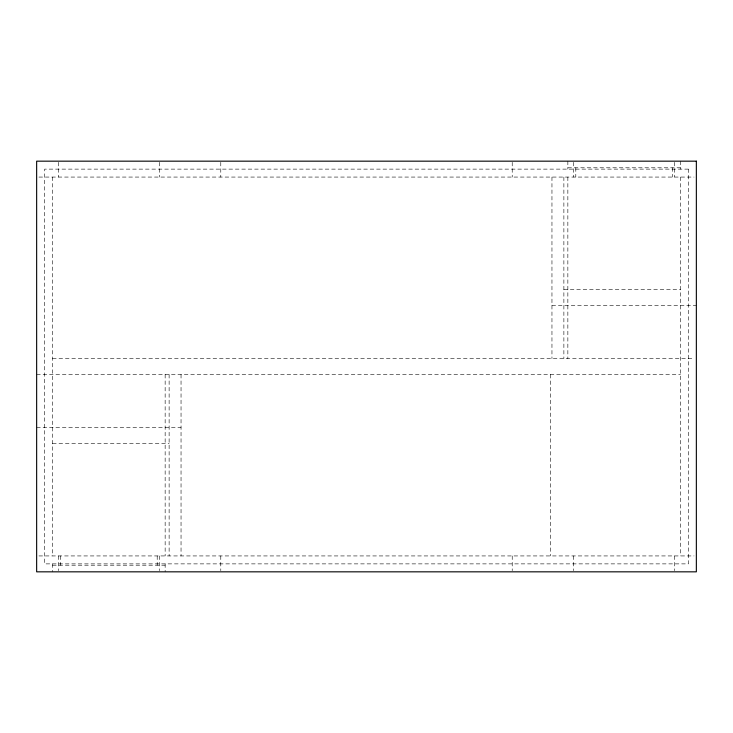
<?xml version="1.0" encoding="UTF-8"?>
<svg xmlns="http://www.w3.org/2000/svg" width="733" height="733" viewBox="0 0 733 733"><rect width="100%" height="100%" fill="white"/><g stroke="black" fill="none" stroke-linecap="round" stroke-linejoin="round"><path stroke-width="0.55" stroke-dasharray="3.67 2.75" d="M567.855 167.793L680.453 167.793M38.922 177.065L694.078 177.065M563.879 289.663L680.453 289.663M551.958 305.56L696.35 305.56M52.547 358.556L694.078 358.556M36.65 374.444L680.453 374.444M36.65 427.44L181.042 427.44M52.547 443.337L169.121 443.337M38.922 555.935L694.078 555.935M52.547 565.207L165.145 565.207M680.453 161.168L680.453 169.121M680.453 177.065L680.453 555.935M674.626 162.305L674.626 177.065M674.626 555.935L674.626 570.695M672.509 167.793L672.509 177.065M575.799 167.793L575.799 177.065M573.682 162.305L573.682 177.065M573.682 555.935L573.682 570.695M567.855 161.168L567.855 169.121M567.855 177.065L567.855 358.556M563.879 177.065L563.879 358.556M551.958 177.065L551.958 358.556M550.63 374.444L550.63 555.935M512.22 162.305L512.22 177.065M512.22 555.935L512.22 570.695M220.78 162.305L220.78 177.065M220.78 555.935L220.78 570.695M181.042 374.444L181.042 555.935M169.121 374.444L169.121 555.935M165.145 374.444L165.145 555.935M165.145 563.879L165.145 571.832M159.318 162.305L159.318 177.065M159.318 555.935L159.318 570.695M157.201 555.935L157.201 565.207M60.491 555.935L60.491 565.207M58.374 162.305L58.374 177.065M58.374 555.935L58.374 570.695M52.547 177.065L52.547 555.935M52.547 563.879L52.547 571.832M688.406 169.121L44.594 169.121L44.594 563.879L688.406 563.879L688.406 169.121"/><path stroke-width="1.1" d="M696.35 161.168L36.65 161.168L36.65 571.832L696.35 571.832L696.35 161.168"/></g></svg>
